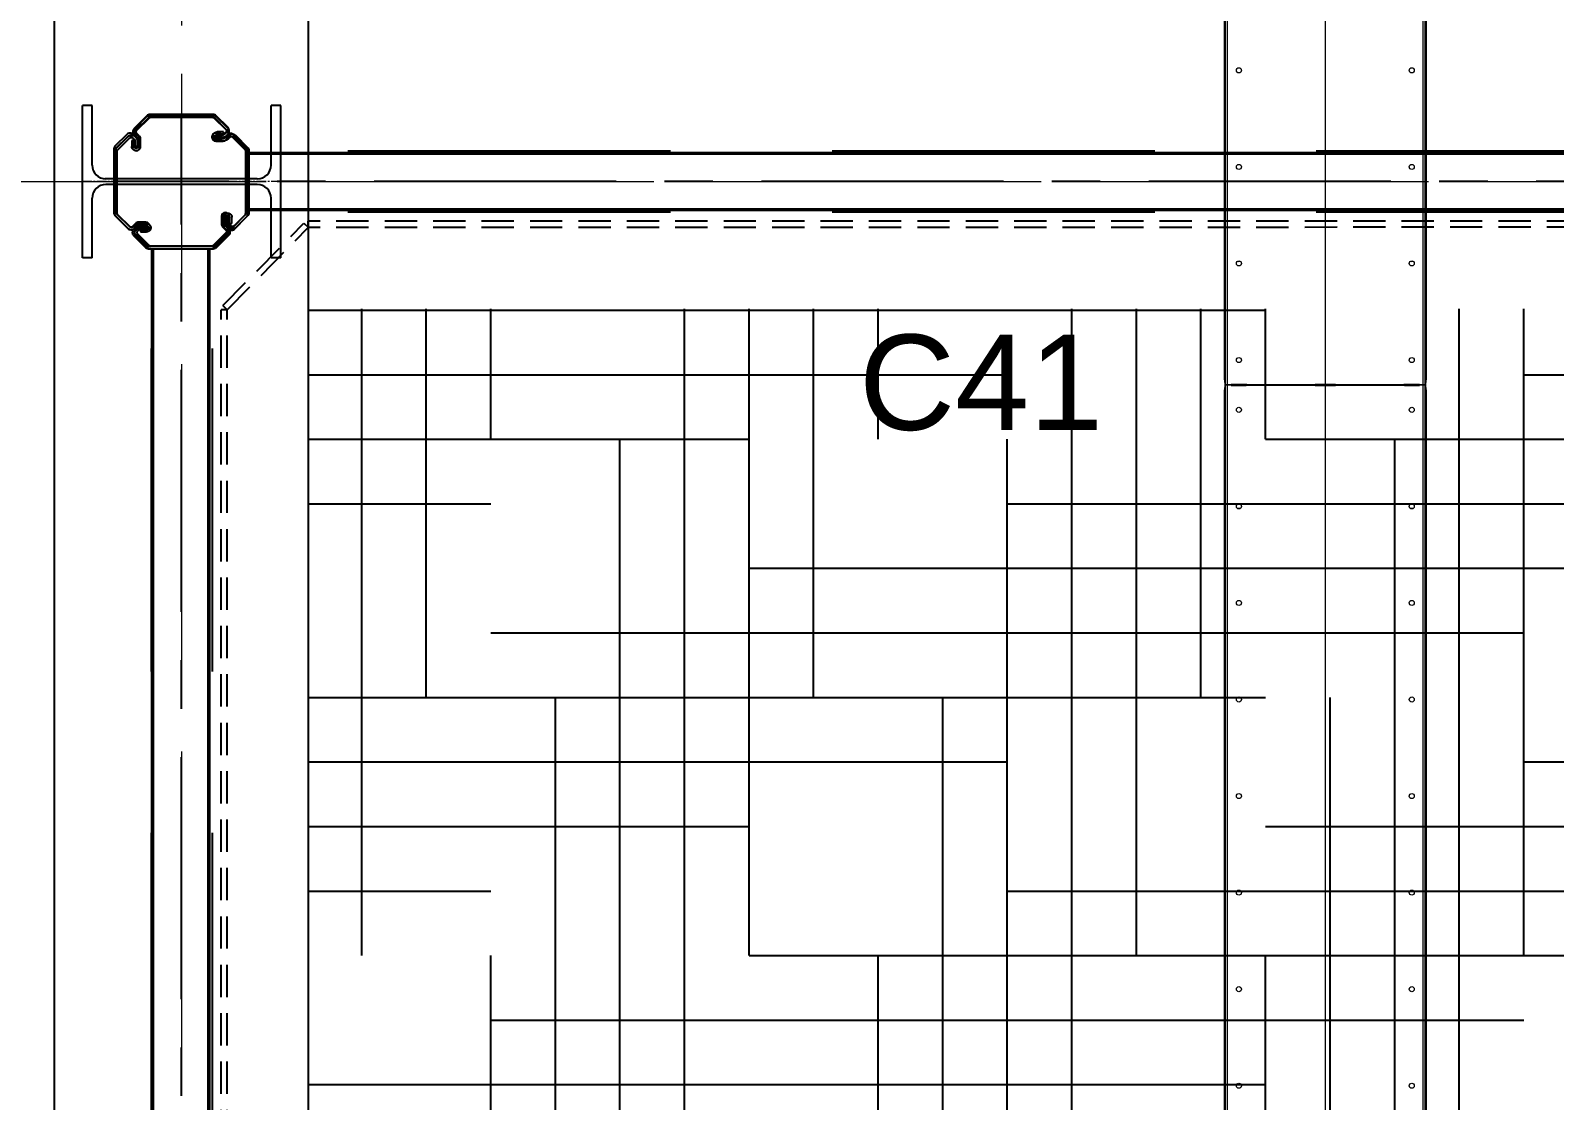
# Model space of a CAD drawing. Header units: millimetres. Extents: x 3220 to 226993, y 817 to 176024.
# Drawn here: x 25003 to 28001, y 71851 to 73957 of the extents above; entities that cross this region are included whole.
import ezdxf

# ---------------------------------------------------------------- set-up
doc = ezdxf.new("R2010")
doc.units = ezdxf.units.MM
for name, pattern in [('AXES', [50.8, 31.75, -6.35, 6.35, -6.35]), ('CENTER', [10.16, 6.35, -1.27, 1.27, -1.27]), ('CENTER2', [28.575, 19.05, -3.175, 3.175, -3.175]), ('GEN3', [6.25, 4.75, -1.5]), ('HIDDEN', [9.525, 6.35, -3.175])]:
    doc.linetypes.add(name, pattern=pattern)
doc.layers.add('3', color=6, linetype='GEN3')
doc.layers.add('cellule', color=7, linetype='Continuous')
doc.layers.add('Axe', color=1, linetype='AXES', lineweight=9)
doc.layers.add('Sichtbare Kanten(DIN)', color=7, linetype='Continuous', lineweight=50, true_color=0x3f3f3f)
doc.layers.add('Sichtbare tangentiale Kanten(DIN)', color=7, linetype='Continuous', lineweight=50, true_color=0x3f3f3f)
doc.styles.add('ARIAL_BOLD', font='arial.ttf')

# ---------------------------------------------------------------- blocks, each defined once
blk = doc.blocks.new("SYST7ME D'AXE")
at = {"layer": 'Axe', "ltscale": 15}
for p, q in [((0, 18500), (0, -6500)), ((-500, 0), (15500, 0))]:
    blk.add_line(p, q, dxfattribs=at)
blk = doc.blocks.new('palplanche')
at = {"color": 1, "linetype": 'CENTER', "ltscale": 75}
for p, q in [((-2500, 2632.6), (-2500, -632)), ((640.8, -500), (-2632, -500))]:
    blk.add_line(p, q, dxfattribs=at)
at = {"color": 0, "linetype": 'HIDDEN', "ltscale": 100}
for p, q in [((-2559.4, 2368.6), (-2559.4, -367.4)), ((-2439.4, 2368.6), (-2439.4, -367.4)), ((-2581, -405.7), (-2581, -400.9)), ((-2567.6, -411.7), (-2567.6, -406.9)), ((-2405.7, -417.8), (-2400.9, -417.8)), ((-2411.7, -431.2), (-2406.9, -431.2)), ((367.1, -440), (-2367.4, -440)), ((-2587.1, -567.6), (-2591.9, -567.6)), ((367.1, -560), (-2367.4, -560)), ((-2593.1, -581), (-2597.9, -581)), ((-2431.2, -587.1), (-2431.2, -591.9)), ((-2417.8, -593.1), (-2417.8, -597.9))]:
    blk.add_line(p, q, dxfattribs=at)
for points in [[(-2405.7, -417.8), (-2405.7, -429.8, -1), (-2412.9, -429.8), (-2412.9, -414.8, -0.198912), (-2411.5, -411.4), (-2407.6, -407.6, 0.414214), (-2407.6, -394), (-2431.4, -370.2, 0.198912), (-2438.2, -367.4), (-2559.4, -367.4, 0.198912), (-2566.2, -370.2), (-2589.1, -393.1, 0.414214), (-2589.1, -406.7), (-2587, -408.8, 0.198912), (-2580.2, -411.7), (-2567.6, -411.7)], [(-2400.9, -417.8), (-2400.9, -429.8, -1), (-2417.7, -429.8), (-2417.7, -414.8, -0.198912), (-2414.8, -408), (-2411, -404.2, 0.414214), (-2411, -397.4), (-2434.8, -373.6, 0.198912), (-2438.2, -372.2), (-2559.4, -372.2, 0.198912), (-2562.8, -373.6), (-2585.7, -396.5, 0.414214), (-2585.7, -403.3), (-2583.6, -405.4, 0.198912), (-2580.2, -406.9), (-2567.6, -406.9)], [(-2581, -405.7), (-2569, -405.7, -1), (-2569, -412.9), (-2584, -412.9, -0.198912), (-2587.4, -411.4), (-2591.2, -407.6, 0.414214), (-2604.8, -407.6), (-2628.6, -431.4, 0.198912), (-2631.4, -438.2), (-2631.4, -559.4, 0.198912), (-2628.6, -566.2), (-2605.7, -589.1, 0.414214), (-2592.1, -589.1), (-2590, -587, 0.198912), (-2587.1, -580.2), (-2587.1, -567.6)], [(-2581, -400.9), (-2569, -400.9, -1), (-2569, -417.7), (-2584, -417.7, -0.198912), (-2590.8, -414.8), (-2594.6, -411, 0.414214), (-2601.4, -411), (-2625.2, -434.8, 0.198912), (-2626.6, -438.2), (-2626.6, -559.4, 0.198912), (-2625.2, -562.8), (-2602.3, -585.7, 0.414214), (-2595.5, -585.7), (-2593.4, -583.6, 0.198912), (-2591.9, -580.2), (-2591.9, -567.6)], [(-2417.8, -597.9), (-2429.8, -597.9, -1), (-2429.8, -581.1), (-2414.8, -581.1, -0.198912), (-2408, -584), (-2404.2, -587.8, 0.414214), (-2397.4, -587.8), (-2373.6, -564, 0.198912), (-2372.2, -560.6), (-2372.2, -439.4, 0.198912), (-2373.6, -436), (-2396.5, -413.1, 0.414214), (-2403.3, -413.1), (-2405.5, -415.2, 0.198912), (-2406.9, -418.6), (-2406.9, -431.2)], [(-2417.8, -593.1), (-2429.8, -593.1, -1), (-2429.8, -585.9), (-2414.8, -585.9, -0.198912), (-2411.4, -587.3), (-2407.6, -591.2, 0.414214), (-2394, -591.2), (-2370.2, -567.4, 0.198912), (-2367.4, -560.6), (-2367.4, -439.4, 0.198912), (-2370.2, -432.6), (-2393.1, -409.7, 0.414214), (-2406.7, -409.7), (-2408.8, -411.8, 0.198912), (-2411.7, -418.6), (-2411.7, -431.2)], [(-2597.9, -581), (-2597.9, -569, -1), (-2581.1, -569), (-2581.1, -584, -0.198912), (-2584, -590.8), (-2587.8, -594.6, 0.414214), (-2587.8, -601.4), (-2564, -625.2, 0.198912), (-2560.6, -626.6), (-2439.4, -626.6, 0.198912), (-2436, -625.2), (-2413.1, -602.3, 0.414214), (-2413.1, -595.5), (-2415.2, -593.3, 0.198912), (-2418.6, -591.9), (-2431.2, -591.9)], [(-2593.1, -581), (-2593.1, -569, -1), (-2585.9, -569), (-2585.9, -584, -0.198912), (-2587.4, -587.4), (-2591.2, -591.2, 0.414214), (-2591.2, -604.8), (-2567.4, -628.6, 0.198912), (-2560.6, -631.4), (-2439.4, -631.4, 0.198912), (-2432.6, -628.6), (-2409.7, -605.7, 0.414214), (-2409.7, -592.1), (-2411.8, -590, 0.198912), (-2418.6, -587.1), (-2431.2, -587.1)]]:
    blk.add_lwpolyline(points, format="xyb", dxfattribs=at)
at = {"layer": '3', "linetype": 'HIDDEN', "ltscale": 10}
for p, q in [((-2422, 2247.5), (-2422, -247.5)), ((-2410, 2247.5), (-2410, -247.5)), ((-2410, -247.5), (-2422, -247.5)), ((-2418.5, -256), (-2410, -247.5)), ((-2418.5, -256), (-2259.3, -418.5)), ((-2410, -247.5), (-2250.8, -410)), ((-2259.3, -418.5), (-2250.7, -410.1)), ((249.2, -410.1), (-2250.8, -410)), ((-2250.7, -410.1), (-2250.7, -422)), ((249.2, -422), (-2250.8, -422))]:
    blk.add_line(p, q, dxfattribs=at)
at = {"layer": 'cellule', "color": 3}
for p, q in [((-2558.5, 2367.4), (-2558.5, -368)), ((-2555.5, 2367.4), (-2555.5, -368)), ((-2447.5, 2367.4), (-2447.5, -368)), ((-2444.5, 2367.4), (-2444.5, -368)), ((366.5, -443), (-2369.5, -443)), ((366.5, -446), (-2369.5, -446)), ((366.5, -554), (-2369.5, -554)), ((366.5, -557), (-2369.5, -557))]:
    blk.add_line(p, q, dxfattribs=at)
for points in [[(-2409.3, -396.1, -0.414214), (-2409.3, -408), (-2415.9, -414.6, 0.198912), (-2416.9, -417.1), (-2416.9, -431.3, 1), (-2410.8, -431.3), (-2410.8, -421.7), (-2406, -421.7), (-2406, -431.3, -1), (-2421.7, -431.3), (-2421.7, -417.1, -0.198912), (-2419.3, -411.2), (-2412.7, -404.6, 0.414214), (-2412.7, -399.5), (-2438.3, -373.9, 0.198912), (-2440.9, -372.8), (-2503, -372.8), (-2565.1, -372.8, 0.198912), (-2567.7, -373.9), (-2591, -397.2, 0.414214), (-2591, -402.3), (-2584.4, -408.9, 0.198912), (-2581.9, -410), (-2571.4, -410), (-2571.4, -414.8), (-2581.9, -414.8, -0.198912), (-2587.8, -412.3), (-2594.4, -405.7, -0.414214), (-2594.4, -393.8), (-2571.1, -370.5, -0.198912), (-2565.1, -368), (-2503, -368), (-2440.9, -368, -0.198912), (-2435, -370.5)], [(-2605.4, -407.8, -0.414214), (-2593.5, -407.8), (-2586.9, -414.4, 0.198912), (-2584.4, -415.4), (-2570.3, -415.4, 1), (-2570.3, -409.3), (-2579.9, -409.3), (-2579.9, -404.5), (-2570.3, -404.5, -1), (-2570.3, -420.2), (-2584.4, -420.2, -0.198912), (-2590.3, -417.7), (-2596.9, -411.2, 0.414214), (-2602, -411.2), (-2627.7, -436.8, 0.198912), (-2628.7, -439.4), (-2628.7, -501.5), (-2628.7, -563.6, 0.198912), (-2627.7, -566.1), (-2604.3, -589.5, 0.414214), (-2599.2, -589.5), (-2592.6, -582.9, 0.198912), (-2591.6, -580.4), (-2591.6, -569.9), (-2586.8, -569.9), (-2586.8, -580.4, -0.198912), (-2589.2, -586.3), (-2595.8, -592.9, -0.414214), (-2607.7, -592.9), (-2631.1, -569.5, -0.198912), (-2633.5, -563.6), (-2633.5, -501.5), (-2633.5, -439.4, -0.198912), (-2631.1, -433.4)], [(-2397.6, -592.2, -0.414214), (-2409.5, -592.2), (-2416.1, -585.6, 0.198912), (-2418.7, -584.6), (-2432.8, -584.6, 1), (-2432.8, -590.7), (-2423.2, -590.7), (-2423.2, -595.5), (-2432.8, -595.5, -1), (-2432.8, -579.8), (-2418.7, -579.8, -0.198912), (-2412.7, -582.3), (-2406.1, -588.8, 0.414214), (-2401, -588.8), (-2375.4, -563.2, 0.198912), (-2374.3, -560.6), (-2374.3, -498.5), (-2374.3, -436.4, 0.198912), (-2375.4, -433.9), (-2398.7, -410.5, 0.414214), (-2403.8, -410.5), (-2410.4, -417.1, 0.198912), (-2411.5, -419.6), (-2411.5, -430.1), (-2416.3, -430.1), (-2416.3, -419.6, -0.198912), (-2413.8, -413.7), (-2407.2, -407.1, -0.414214), (-2395.3, -407.1), (-2372, -430.5, -0.198912), (-2369.5, -436.4), (-2369.5, -498.5), (-2369.5, -560.6, -0.198912), (-2372, -566.6)], [(-2593.7, -603.9, -0.414214), (-2593.7, -592), (-2587.2, -585.4, 0.198912), (-2586.1, -582.9), (-2586.1, -568.7, 1), (-2592.2, -568.7), (-2592.2, -578.3), (-2597, -578.3), (-2597, -568.7, -1), (-2581.3, -568.7), (-2581.3, -582.9, -0.198912), (-2583.8, -588.8), (-2590.3, -595.4, 0.414214), (-2590.3, -600.5), (-2564.7, -626.1, 0.198912), (-2562.1, -627.2), (-2500, -627.2), (-2437.9, -627.2, 0.198912), (-2435.4, -626.1), (-2412, -602.8, 0.414214), (-2412, -597.7), (-2418.6, -591.1, 0.198912), (-2421.1, -590), (-2431.6, -590), (-2431.6, -585.2), (-2421.1, -585.2, -0.198912), (-2415.2, -587.7), (-2408.6, -594.3, -0.414214), (-2408.6, -606.2), (-2432, -629.5, -0.198912), (-2437.9, -632), (-2500, -632), (-2562.1, -632, -0.198912), (-2568.1, -629.5)]]:
    blk.add_lwpolyline(points, format="xyb", close=True, dxfattribs=at)
blk.add_point((-2374.3, -436.4), dxfattribs=at)
blk = doc.blocks.new('level +22 m')
h = blk.add_hatch()
h.set_pattern_fill('HOUND', color=252, scale=80)
h.paths.add_polyline_path([(2908.5, -18252.5), (2906.1, -18250), (250, -18250), (250, -20910), (2749.2, -20910.1), (2909.9, -20747.5)])
h.paths.add_polyline_path([(5908.5, -18252.5), (5906.1, -18250), (3092.5, -18250), (3090, -18252.5), (3090, -20747.5), (3249.2, -20910), (5749.2, -20910.1), (5909.9, -20747.5)])
h.paths.add_polyline_path([(8908.5, -18252.5), (8906.1, -18250), (6092.5, -18250), (6090, -18252.5), (6090, -20747.5), (6249.2, -20910), (8749.2, -20910.1), (8909.9, -20747.5)])
h.paths.add_polyline_path([(11908.5, -18252.5), (11906.1, -18250), (9092.5, -18250), (9090, -18252.5), (9090, -20747.5), (9249.2, -20910), (11749.2, -20910.1), (11909.9, -20747.5)])
h.paths.add_polyline_path([(14750, -18250), (12092.5, -18250), (12090, -18252.5), (12090, -20747.5), (12249.2, -20910), (14749.2, -20910.1), (14750, -20909.3)])
h.paths.add_polyline_path([(14750, -21090.7), (14749.2, -21089.9), (12249.2, -21090), (12090, -21252.5), (12090, -23747.5), (12249.2, -23910), (14749.2, -23910.1), (14750, -23909.3)])
h.paths.add_polyline_path([(11908.5, -21252.5), (11749.2, -21089.9), (9249.2, -21090), (9090, -21252.5), (9090, -23747.5), (9249.2, -23910), (11749.2, -23910.1), (11909.9, -23747.5)])
h.paths.add_polyline_path([(8908.5, -21252.5), (8749.2, -21089.9), (6249.2, -21090), (6090, -21252.5), (6090, -23747.5), (6249.2, -23910), (8749.2, -23910.1), (8909.9, -23747.5)])
h.paths.add_polyline_path([(5908.5, -21252.5), (5749.2, -21089.9), (3249.2, -21090), (3090, -21252.5), (3090, -23747.5), (3249.2, -23910), (5749.2, -23910.1), (5909.9, -23747.5)])
h.paths.add_polyline_path([(2908.5, -21252.5), (2749.2, -21089.9), (250, -21090), (250, -23910), (2749.2, -23910.1), (2909.9, -23747.5)])
at = {"linetype": 'Continuous'}
for p, q in [((-195, -18150), (-195, -17850)), ((-176, -17850), (-195, -17850)), ((-176, -17967.5), (-176, -17850)), ((176, -17967.5), (176, -17850)), ((195, -17850), (176, -17850)), ((195, -18150), (195, -17850)), ((149, -17994.5), (-151.1, -17994.5)), ((149, -18005.5), (-149, -18005.5)), ((-176, -18150), (-176, -18032.5)), ((176, -18150), (176, -18032.5)), ((-176, -18150), (-195, -18150)), ((195, -18150), (176, -18150))]:
    blk.add_line(p, q, dxfattribs=at)
for points in [[(15250, -24250), (-250, -24250), (-250, 250), (15250, 250)], [(250, -250), (14750, -250), (14750, -23750), (250, -23750)]]:
    blk.add_lwpolyline(points, close=True)
for centre, start, end in [((-149, -17967.5), 180, 270), ((149, -17967.5), 270, 0), ((-149, -18032.5), 90, 180), ((149, -18032.5), 0, 90)]:
    blk.add_arc(centre, 27, start, end, dxfattribs=at)
at = {"layer": 'Axe', "color": 1, "linetype": 'CENTER2'}
blk.add_line((195, -18000), (-195, -18000), dxfattribs=at)
blk.add_blockref("SYST7ME D'AXE", (0, -18000))
at = {"xscale": -1, "rotation": 180}
blk.add_blockref('palplanche', (2500, -18500), dxfattribs=at)
blk = doc.blocks.new('TKF 300 2000 T')
at = {"color": 1, "lineweight": 0}
blk.add_line((-2000, 0), (0, 0), dxfattribs=at)
at = {"layer": 'Sichtbare Kanten(DIN)', "color": 5, "lineweight": 0}
for p, q in [((-2000, 185), (-2000, 156)), ((-1999, 185), (-2000, 185)), ((-1999, 196.2), (-1999, 197.3)), ((-1999, 196.2), (-1999, 192.3)), ((-1999, 0.1), (-1999, 192.3)), ((-1989, 198.2), (-11, 198.2)), ((-1, 197.3), (-1, 196.2)), ((-1, 192.3), (-1, 196.2)), ((-1, 192.3), (-1, 0.1)), ((0, 185), (-1, 185)), ((0, 156), (0, 185)), ((-2000, 156), (-1999, 156)), ((-2000, 20), (-2000, 156)), ((-1, 156), (0, 156)), ((0, 156), (0, 20)), ((-1999, 20), (-2000, 20)), ((-2000, 20), (-2000, -20)), ((-1999, 0.1), (-1999, -0.1)), ((0, 20), (-1, 20)), ((-1, -0.1), (-1, 0.1)), ((0, -20), (0, 20)), ((-2000, -156), (-2000, -20)), ((-2000, -20), (-1999, -20)), ((-1999, -192.3), (-1999, -0.1)), ((-1, -0.1), (-1, -192.3)), ((-1, -20), (0, -20)), ((0, -20), (0, -156)), ((-2000, -156), (-2000, -185)), ((-1999, -156), (-2000, -156)), ((0, -156), (-1, -156)), ((0, -185), (0, -156)), ((-2000, -185), (-1999, -185)), ((-1999, -192.3), (-1999, -196.2)), ((-1999, -197.3), (-1999, -196.2)), ((-11, -198.2), (-1989, -198.2)), ((-1, -185), (0, -185)), ((-1, -196.2), (-1, -192.3)), ((-1, -196.2), (-1, -197.3))]:
    blk.add_line(p, q, dxfattribs=at)
for centre in [(-1950, 170), (-1760, 170), (-1570, 170), (-1380, 170), (-1190, 170), (-1000, 170), (-810, 170), (-620, 170), (-430, 170), (-240, 170), (-50, 170), (-1950, -170), (-1760, -170), (-1570, -170), (-1380, -170), (-1190, -170), (-1000, -170), (-810, -170), (-620, -170), (-430, -170), (-240, -170), (-50, -170)]:
    blk.add_circle(centre, 5, dxfattribs=at)
for centre, start, end in [((-1994, 156), 180, 213.5573), ((-1750, 170), 157.6684, 202.3316), ((-250, 170), 337.6684, 22.3316), ((-6, 156), 326.4427, 0), ((-1994, -156), 146.4427, 180), ((-1750, -170), 157.6684, 202.3316), ((-250, -170), 337.6684, 22.3316), ((-6, -156), 0, 33.5573)]:
    blk.add_arc(centre, 6, start, end, dxfattribs=at)
for centre, major_axis, start_param, end_param in [((-1989, 197.3), (-10, 0), 4.712389, 6.283185), ((-11, 197.3), (10, 0), 0, 1.570796), ((-1989, -197.3), (-10, 0), 0, 1.570796), ((-11, -197.3), (10, 0), 4.712389, 6.283185)]:
    blk.add_ellipse(centre, major_axis=major_axis, ratio=0.087156, start_param=start_param, end_param=end_param, dxfattribs=at)
at = {"layer": 'Sichtbare tangentiale Kanten(DIN)', "color": 5, "lineweight": 0}
for p, q in [((-1999, 196.2), (-1, 196.2)), ((-1999, 192.3), (-1, 192.3)), ((-1999, -192.3), (-1, -192.3)), ((-1999, -196.2), (-1, -196.2))]:
    blk.add_line(p, q, dxfattribs=at)
blk = doc.blocks.new('154 t')
for p in [(-9099, 0), (-7101, 0)]:
    blk.add_blockref('TKF 300 2000 T', p)

msp = doc.modelspace()

# ---------------------------------------------------------------- block references
at = {"color": 2}
msp.add_blockref('level +22 m', (25300, 91659.2), dxfattribs=at)
at = {"rotation": 90}
msp.add_blockref('154 t', (27550, 82359.2), dxfattribs=at)

# ---------------------------------------------------------------- texts
at = {"color": 30, "insert": (26872.7, 73263.1), "char_height": 187.5, "width": 453.658, "attachment_point": 5, "style": 'ARIAL_BOLD'}
msp.add_mtext('C41', dxfattribs=at)

doc.saveas('drawing.dxf')
